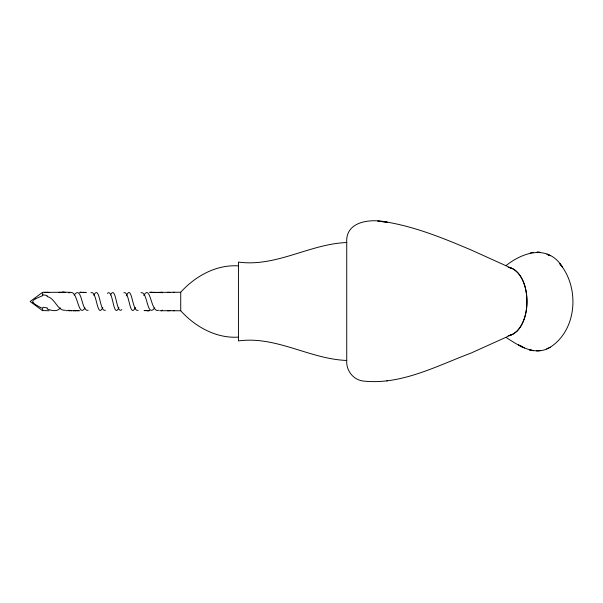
<?xml version="1.0" encoding="UTF-8"?>
<svg xmlns="http://www.w3.org/2000/svg" width="603" height="603" viewBox="0 0 603 603"><rect width="100%" height="100%" fill="white"/><g stroke="black" fill="none" stroke-linecap="round" stroke-linejoin="round"><path stroke-width="0.9" d="M513.334 333.949L471.184 353.004C436.632 365.961 400.415 385.573 362.388 380.93C352.755 379.317 346.016 370.084 346.733 360.466L346.733 242.549C345.263 220.819 371.267 218.58 386.809 222.1L387.367 222.175C416.522 227.18 444.079 238.539 471.184 249.996L513.326 269.051M126.268 295.885C132.132 282.649 132.117 312.769 138.132 310.266M102.812 307.462C96.887 319.733 97.023 290.005 90.947 292.772M118.851 307.681C113.04 319.922 113.243 287.669 107.394 293.397M110.492 295.003C116.326 283.787 115.987 315.226 121.821 309.618M135.434 307.53C129.351 319.696 129.6 290.081 123.841 292.824M93.774 295.289C99.91 283.666 99.593 312.897 105.374 310.183M143.793 295.553C150.758 283.109 150.825 313.711 158.619 310.221M85.015 307.952C77.877 318.776 78.043 289.41 70.054 292.741M154.715 307.884C146.672 318.588 147.893 290.978 140.959 292.741M74.094 295.063C82.317 284.488 81.096 312.015 88.113 310.259M60.345 307.862C57.134 312.377 51.278 310.432 46.996 308.924M149.454 292.244L161.318 292.621L162.395 292.334L160.24 292.365L180.727 292.236C195.214 276.182 216.304 264.408 238.441 265.878M517.201 330.926C525.183 322.341 527.308 309.829 526.909 298.508A41.856 31.499 -90 0 0 524.768 285.784C522.364 278.141 517.728 269.481 509.279 267.521M516.975 331.153L513.59 333.798M33.934 299.962L35.291 298.93M35.441 298.824L42.089 295.869A10.99 7.334 -55.7 0 1 42.692 295.734L42.685 292.251L30.15 301.5L42.685 310.764L42.685 308.344L40.703 307.636M505.992 337.363C518.693 345.655 535.042 356.712 550.253 347.215C577.35 329.803 579.747 287.239 559.682 263.579L562.418 266.963M505.992 265.637C523.035 252.054 547.901 244.2 562.222 266.737M65.735 310.236C57.353 311.397 55.22 297.912 46.996 296.525M83.666 292.568L84.744 292.583M546.65 348.956L550.253 347.215M69.647 292.267L68.569 292.749L69.647 292.297L68.569 292.327L69.647 292.681L67.491 292.236L44.841 292.372M144.064 310.696L144.599 310.462M511.48 334.838L509.279 335.479M83.124 292.515L83.666 292.312L79.89 292.259M159.697 310.718L180.727 310.764C195.214 326.818 216.304 338.592 238.441 337.122M63.172 292.282L59.938 292.598L65.335 292.319L64.257 292.598M144.599 310.673L145.142 310.507M509.445 335.419C517.819 333.406 522.371 324.813 524.761 317.208A41.856 31.499 90 0 0 526.894 304.485C527.263 292.078 524.723 276.754 513.59 269.202M530.316 252.928L533.482 252.303M66.413 310.756L69.647 310.319L68.569 310.673L79.89 310.741M145.142 310.651L145.677 310.553M146.755 310.756L149.454 310.756M508.721 335.577L508.163 335.645M386.809 380.9L387.367 380.825M536.572 350.893L540.182 350.66M346.733 242.549C309.761 243.868 276.272 267.302 238.441 262.071L238.441 340.929C276.272 335.698 309.761 359.132 346.733 360.451M145.677 310.613L146.22 310.598M43.356 292.236L49.152 292.463L46.996 292.282M49.152 310.756L43.356 310.59M539.655 252.303L537.047 252.144L540.182 252.34M386.809 222.1L377.847 221.15L387.367 222.175M508.163 267.355L508.721 267.423M146.22 310.575L146.755 310.635M85.822 292.357L86.365 292.447M509.445 267.581L511.48 268.162M85.287 292.327L85.822 292.485M84.744 292.304L85.287 292.53M40.484 307.538L35.245 304.447M549.891 255.604L546.966 254.232L550.253 255.785M521.482 346.491L520.17 345.821L524.459 348.021M35.064 304.311L33.587 303.053M180.727 292.236L180.727 310.764M32.72 302.088A1.945 1.915 65.1 0 1 33.421 300.52M33.557 303.083A3.098 3.038 66.2 0 1 32.894 302.261M42.715 307.319A11.14 7.583 0 0 1 47.584 308.148M42.7 294.935A11.14 10.206 -9.6 0 1 47.358 295.839M80.433 292.282L79.89 292.545L80.968 292.561L80.433 292.282M148.911 310.47L148.376 310.726L148.911 310.47M162.395 310.236L161.318 310.726L162.395 310.236M78.277 310.485L77.734 310.726L78.277 310.485M151.074 292.267L150.531 292.508L151.074 292.304M153.765 292.274L153.23 292.5L153.765 292.297M155.928 292.274L155.386 292.478L155.928 292.297M159.697 292.282L159.162 292.485L160.24 292.478L159.697 292.282M76.114 310.537L75.579 310.741L76.114 310.537M73.958 310.537L73.423 310.733L73.958 310.537M64.257 292.274L62.094 292.289L64.257 292.297M168.87 310.432L167.785 310.733L168.87 310.432M169.948 310.455L168.87 310.741L169.948 310.455M59.938 292.274L58.86 292.545L59.938 292.297M174.259 292.267L173.182 292.47L174.259 292.304M174.259 310.696L173.182 310.522L174.259 310.733M533.482 350.697L529.653 349.936L533.482 350.697M169.948 292.545L168.87 292.312L169.948 292.545M168.87 292.568L167.785 292.312L168.87 292.568M71.267 310.703L70.724 310.553L71.267 310.733M75.036 310.696L74.501 310.53L75.036 310.733M158.619 292.47L158.084 292.297L158.619 292.47M152.152 292.493L151.609 292.304L152.152 292.493M69.647 310.703L68.569 310.251L69.647 310.733M147.833 310.703L147.298 310.47L147.833 310.733M162.395 292.764L161.318 292.289L162.395 292.764M523.057 347.328L518.663 344.999L523.057 347.328"/></g></svg>
